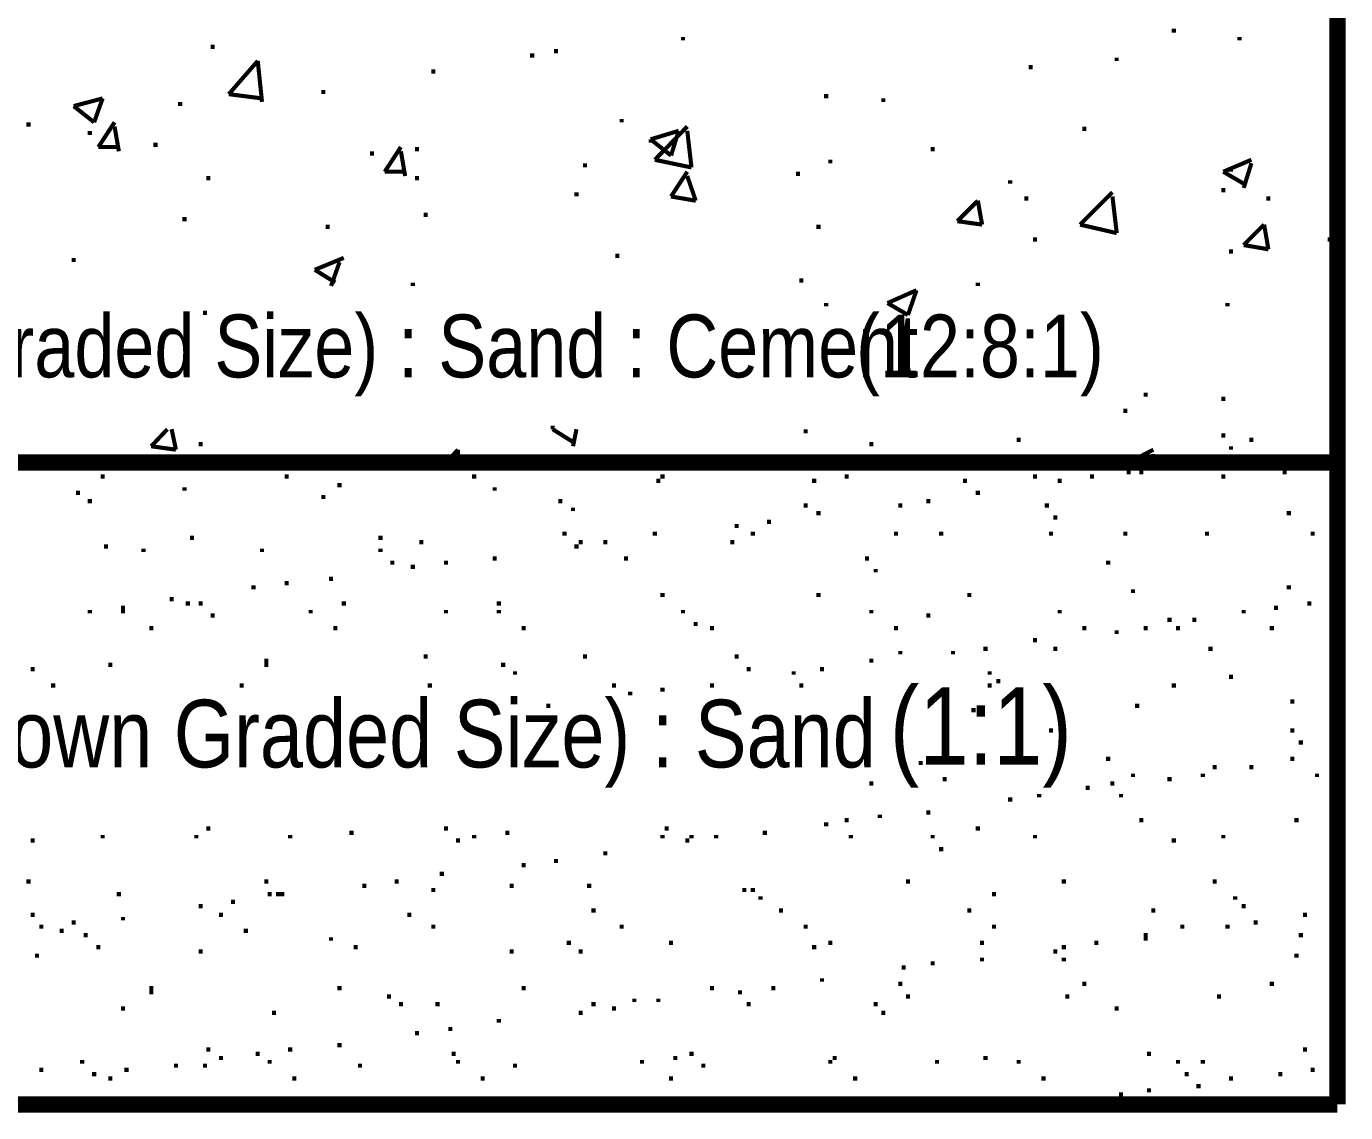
# Model space of a CAD drawing. Header units: millimetres. Extents: x 5 to 350, y 3 to 213.
# Drawn here: x 98.93 to 126.23, y 95.68 to 118.15 of the extents above; entities that cross this region are included whole.
import ezdxf

# ---------------------------------------------------------------- set-up
doc = ezdxf.new("R2010")
doc.units = ezdxf.units.MM
doc.layers.add('P', color=255, linetype='Continuous')
doc.layers.add('T', color=255, linetype='Continuous')
doc.styles.get("Standard").update_dxf_attribs({"font": 'arial.ttf'})

msp = doc.modelspace()

# ---------------------------------------------------------------- linework, layer by layer
at = {"layer": 'P'}
for points, const_width in [([(126.065, 95.85), (126.065, 120.403)], 0.339), ([(112.518, 117.863), (112.518, 117.934)], 0.085), ([(122.678, 118.022), (122.678, 118.11)], 0.085), ([(124.037, 117.863), (124.037, 117.934)], 0.085), ([(102.782, 117.687), (102.782, 117.775)], 0.085), ([(109.89, 117.598), (109.89, 117.687)], 0.085), ([(103.117, 116.752), (103.717, 117.44)], 0.085), ([(103.805, 116.593), (103.717, 117.44)], 0.085), ([(109.396, 117.51), (109.396, 117.598)], 0.085), ([(121.497, 117.44), (121.497, 117.51)], 0.085), ([(107.35, 117.175), (107.35, 117.263)], 0.085), ([(119.715, 117.263), (119.715, 117.352)], 0.085), ([(105.075, 116.752), (105.075, 116.84)], 0.085), ([(99.907, 116.505), (100.506, 116.664)], 0.085), ([(100.33, 116.17), (100.506, 116.664)], 0.085), ([(102.112, 116.505), (102.112, 116.593)], 0.085), ([(103.117, 116.752), (103.805, 116.664)], 0.085), ([(115.482, 116.664), (115.482, 116.752)], 0.085), ([(116.664, 116.593), (116.664, 116.664)], 0.085), ([(125.977, 116.664), (125.977, 116.752)], 0.085), ([(99.907, 116.505), (100.33, 116.17)], 0.085), ([(98.972, 116.082), (98.972, 116.17)], 0.085), ([(100.418, 115.658), (100.753, 116.17)], 0.085), ([(100.842, 115.57), (100.753, 116.082)], 0.085), ([(111.248, 116.17), (111.248, 116.24)], 0.085), ([(111.936, 115.394), (112.607, 116.082)], 0.085), ([(120.826, 115.993), (120.826, 116.082)], 0.085), ([(100.242, 115.905), (100.242, 115.993)], 0.085), ([(101.6, 115.658), (101.6, 115.746)], 0.085), ([(111.848, 115.817), (112.43, 115.993)], 0.085), ([(111.848, 115.817), (112.272, 115.482)], 0.085), ([(111.848, 115.746), (111.848, 115.817)], 0.085), ([(112.272, 115.482), (112.43, 115.993)], 0.085), ([(112.695, 115.235), (112.607, 115.993)], 0.085), ([(100.418, 115.658), (100.842, 115.658)], 0.085), ([(106.08, 115.482), (106.08, 115.57)], 0.085), ([(106.345, 115.147), (106.68, 115.658)], 0.085), ([(106.768, 115.058), (106.68, 115.57)], 0.085), ([(107.015, 115.57), (107.015, 115.658)], 0.085), ([(117.687, 115.57), (117.687, 115.658)], 0.085), ([(110.49, 115.235), (110.49, 115.323)], 0.085), ([(111.936, 115.394), (112.695, 115.235)], 0.085), ([(115.57, 115.323), (115.57, 115.394)], 0.085), ([(123.702, 115.147), (124.284, 115.394)], 0.085), ([(123.86, 115.147), (123.86, 115.235)], 0.085), ([(124.125, 114.812), (124.284, 115.323)], 0.085), ([(102.694, 114.97), (102.694, 115.058)], 0.085), ([(106.345, 115.147), (106.768, 115.147)], 0.085), ([(107.015, 114.97), (107.015, 115.058)], 0.085), ([(112.272, 114.635), (112.607, 115.147)], 0.085), ([(112.783, 114.547), (112.607, 115.058)], 0.085), ([(114.9, 115.058), (114.9, 115.147)], 0.085), ([(119.292, 114.9), (119.292, 114.97)], 0.085), ([(123.702, 115.147), (124.125, 114.9)], 0.085), ([(110.314, 114.635), (110.314, 114.723)], 0.085), ([(120.738, 114.053), (121.408, 114.723)], 0.085), ([(123.702, 114.723), (123.702, 114.812)], 0.085), ([(112.272, 114.635), (112.783, 114.547)], 0.085), ([(118.198, 114.124), (118.622, 114.547)], 0.085), ([(118.71, 114.053), (118.622, 114.547)], 0.085), ([(119.627, 114.547), (119.627, 114.635)], 0.085), ([(121.497, 113.877), (121.408, 114.635)], 0.085), ([(124.636, 114.547), (124.636, 114.635)], 0.085), ([(102.2, 114.124), (102.2, 114.212)], 0.085), ([(107.192, 114.212), (107.192, 114.3)], 0.085), ([(118.198, 114.124), (118.71, 114.053)], 0.085), ([(105.163, 113.965), (105.163, 114.053)], 0.085), ([(115.323, 113.965), (115.323, 114.053)], 0.085), ([(120.738, 114.053), (121.497, 113.877)], 0.085), ([(124.125, 113.63), (124.548, 114.053)], 0.085), ([(124.636, 113.542), (124.548, 114.053)], 0.085), ([(119.803, 113.7), (119.803, 113.788)], 0.085), ([(124.125, 113.63), (124.636, 113.542)], 0.085), ([(125.906, 113.7), (125.906, 113.788)], 0.085), ([(99.907, 113.277), (99.907, 113.365)], 0.085), ([(104.898, 113.118), (105.498, 113.365)], 0.085), ([(111.16, 113.365), (111.16, 113.453)], 0.085), ([(123.86, 113.453), (123.86, 113.542)], 0.085), ([(104.898, 113.118), (105.322, 112.854)], 0.085), ([(105.234, 112.783), (105.41, 113.277)], 0.085), ([(106.927, 112.783), (106.927, 112.854)], 0.085), ([(114.97, 112.854), (114.97, 112.942)], 0.085), ([(118.622, 112.783), (118.622, 112.854)], 0.085), ([(116.752, 112.43), (117.352, 112.695)], 0.085), ([(117.175, 112.183), (117.352, 112.695)], 0.085), ([(102.623, 112.183), (102.623, 112.272)], 0.085), ([(115.482, 112.36), (115.482, 112.43)], 0.085), ([(116.752, 112.43), (117.175, 112.183)], 0.085), ([(123.79, 112.36), (123.79, 112.43)], 0.085), ([(122.096, 110.49), (122.096, 110.578)], 0.085), ([(123.702, 110.402), (123.702, 110.49)], 0.085), ([(121.673, 110.155), (121.673, 110.243)], 0.085), ([(101.512, 109.467), (101.847, 109.82)], 0.085), ([(102.023, 109.396), (101.935, 109.82)], 0.085), ([(109.82, 109.82), (109.82, 109.89)], 0.085), ([(109.82, 109.82), (110.243, 109.555)], 0.085), ([(110.243, 109.467), (110.314, 109.82)], 0.085), ([(115.058, 109.732), (115.058, 109.82)], 0.085), ([(123.702, 109.643), (123.702, 109.732)], 0.085), ([(101.512, 109.467), (102.023, 109.396)], 0.085), ([(102.535, 109.467), (102.535, 109.555)], 0.085), ([(116.417, 109.467), (116.417, 109.555)], 0.085), ([(119.468, 109.555), (119.468, 109.643)], 0.085), ([(123.86, 109.396), (123.86, 109.467)], 0.085), ([(124.284, 109.555), (124.284, 109.643)], 0.085), ([(123.19, 109.132), (78.493, 109.132)], 0.339), ([(78.493, 109.132), (126.065, 109.132)], 0.339), ([(99.148, 109.132), (99.148, 109.22)], 0.085), ([(99.995, 109.132), (99.995, 109.22)], 0.085), ([(103.805, 109.132), (103.805, 109.22)], 0.085), ([(107.615, 109.132), (107.862, 109.396)], 0.085), ([(107.703, 109.132), (107.703, 109.22)], 0.085), ([(107.862, 109.132), (107.862, 109.396)], 0.085), ([(111.584, 109.132), (111.584, 109.22)], 0.085), ([(115.394, 109.132), (115.394, 109.22)], 0.085), ([(119.292, 109.132), (119.292, 109.22)], 0.085), ([(121.744, 109.132), (122.255, 109.396)], 0.085), ([(122.255, 109.132), (122.255, 109.308)], 0.085), ([(123.19, 109.132), (123.19, 109.22)], 0.085), ([(123.702, 109.132), (123.702, 109.22)], 0.085), ([(121.744, 108.885), (121.744, 108.973)], 0.085), ([(122.008, 108.885), (122.008, 108.973)], 0.085), ([(123.948, 109.044), (123.948, 109.132)], 0.085), ([(124.972, 108.885), (124.972, 108.973)], 0.085), ([(100.506, 108.797), (100.506, 108.885)], 0.085), ([(104.316, 108.797), (104.316, 108.885)], 0.085), ([(105.41, 108.62), (105.41, 108.708)], 0.085), ([(108.197, 108.797), (108.197, 108.885)], 0.085), ([(112.007, 108.708), (112.007, 108.797)], 0.085), ([(112.095, 108.797), (112.095, 108.885)], 0.085), ([(115.235, 108.708), (115.235, 108.797)], 0.085), ([(115.905, 108.797), (115.905, 108.885)], 0.085), ([(118.357, 108.708), (118.357, 108.797)], 0.085), ([(119.803, 108.797), (119.803, 108.885)], 0.085), ([(120.315, 108.708), (120.315, 108.797)], 0.085), ([(120.985, 108.797), (120.985, 108.885)], 0.085), ([(123.702, 108.797), (123.702, 108.885)], 0.085), ([(99.995, 108.462), (99.995, 108.55)], 0.085), ([(100.242, 108.285), (100.242, 108.373)], 0.085), ([(102.2, 108.55), (102.2, 108.62)], 0.085), ([(105.075, 108.373), (105.075, 108.462)], 0.085), ([(108.62, 108.55), (108.62, 108.62)], 0.085), ([(109.978, 108.285), (109.978, 108.373)], 0.085), ([(117.598, 108.285), (117.598, 108.373)], 0.085), ([(118.622, 108.462), (118.622, 108.55)], 0.085), ([(110.243, 108.126), (110.243, 108.197)], 0.085), ([(115.058, 108.197), (115.058, 108.285)], 0.085), ([(115.323, 108.038), (115.323, 108.126)], 0.085), ([(117.016, 108.197), (117.016, 108.285)], 0.085), ([(120.05, 108.197), (120.05, 108.285)], 0.085), ([(125.06, 108.038), (125.06, 108.126)], 0.085), ([(113.63, 107.774), (113.63, 107.862)], 0.085), ([(114.3, 107.862), (114.3, 107.95)], 0.085), ([(120.227, 107.95), (120.227, 108.038)], 0.085), ([(102.358, 107.527), (102.358, 107.615)], 0.085), ([(106.257, 107.527), (106.257, 107.615)], 0.085), ([(110.067, 107.615), (110.067, 107.703)], 0.085), ([(111.936, 107.615), (111.936, 107.703)], 0.085), ([(113.965, 107.615), (113.965, 107.703)], 0.085), ([(116.928, 107.615), (116.928, 107.703)], 0.085), ([(117.863, 107.615), (117.863, 107.703)], 0.085), ([(120.138, 107.615), (120.138, 107.703)], 0.085), ([(121.673, 107.615), (121.673, 107.703)], 0.085), ([(123.366, 107.615), (123.366, 107.703)], 0.085), ([(125.554, 107.615), (125.554, 107.703)], 0.085), ([(100.577, 107.35), (100.577, 107.438)], 0.085), ([(101.353, 107.28), (101.353, 107.35)], 0.085), ([(103.805, 107.28), (103.805, 107.35)], 0.085), ([(106.257, 107.28), (106.257, 107.35)], 0.085), ([(107.103, 107.438), (107.103, 107.527)], 0.085), ([(110.314, 107.35), (110.314, 107.438)], 0.085), ([(110.402, 107.438), (110.402, 107.527)], 0.085), ([(110.913, 107.438), (110.913, 107.527)], 0.085), ([(113.542, 107.438), (113.542, 107.527)], 0.085), ([(106.504, 107.015), (106.504, 107.103)], 0.085), ([(106.927, 106.927), (106.927, 107.015)], 0.085), ([(107.615, 107.015), (107.615, 107.103)], 0.085), ([(108.62, 107.103), (108.62, 107.192)], 0.085), ([(111.337, 107.103), (111.337, 107.192)], 0.085), ([(116.328, 107.103), (116.328, 107.192)], 0.085), ([(121.32, 107.015), (121.32, 107.103)], 0.085), ([(105.234, 106.68), (105.234, 106.768)], 0.085), ([(116.505, 106.856), (116.505, 106.927)], 0.085), ([(103.628, 106.504), (103.628, 106.592)], 0.085), ([(104.316, 106.592), (104.316, 106.68)], 0.085), ([(121.832, 106.433), (121.832, 106.504)], 0.085), ([(125.06, 106.504), (125.06, 106.592)], 0.085), ([(101.935, 106.257), (101.935, 106.345)], 0.085), ([(102.27, 106.168), (102.27, 106.257)], 0.085), ([(102.535, 106.168), (102.535, 106.257)], 0.085), ([(105.498, 106.168), (105.498, 106.257)], 0.085), ([(108.708, 106.168), (108.708, 106.257)], 0.085), ([(112.095, 106.345), (112.095, 106.433)], 0.085), ([(115.323, 106.345), (115.323, 106.433)], 0.085), ([(118.445, 106.345), (118.445, 106.433)], 0.085), ([(125.483, 106.168), (125.483, 106.257)], 0.085), ([(100.242, 106.01), (100.242, 106.08)], 0.085), ([(100.93, 106.08), (100.93, 106.168)], 0.085), ([(100.93, 106.01), (100.93, 106.08)], 0.085), ([(102.782, 105.922), (102.782, 106.01)], 0.085), ([(104.81, 106.01), (104.81, 106.08)], 0.085), ([(107.615, 106.01), (107.615, 106.08)], 0.085), ([(108.708, 106.01), (108.708, 106.08)], 0.085), ([(112.518, 106.01), (112.518, 106.08)], 0.085), ([(112.518, 106.01), (112.518, 106.08)], 0.085), ([(116.417, 106.01), (116.417, 106.08)], 0.085), ([(117.598, 105.922), (117.598, 106.01)], 0.085), ([(120.315, 106.01), (120.315, 106.08)], 0.085), ([(122.59, 105.833), (122.59, 105.922)], 0.085), ([(123.102, 105.833), (123.102, 105.922)], 0.085), ([(124.125, 106.01), (124.125, 106.08)], 0.085), ([(124.795, 106.08), (124.795, 106.168)], 0.085), ([(101.512, 105.657), (101.512, 105.745)], 0.085), ([(105.322, 105.657), (105.322, 105.745)], 0.085), ([(109.22, 105.657), (109.22, 105.745)], 0.085), ([(112.783, 105.745), (112.783, 105.833)], 0.085), ([(113.118, 105.657), (113.118, 105.745)], 0.085), ([(116.928, 105.657), (116.928, 105.745)], 0.085), ([(120.826, 105.657), (120.826, 105.745)], 0.085), ([(121.497, 105.586), (121.497, 105.657)], 0.085), ([(122.096, 105.657), (122.096, 105.745)], 0.085), ([(122.767, 105.657), (122.767, 105.745)], 0.085), ([(124.707, 105.657), (124.707, 105.745)], 0.085), ([(119.803, 105.41), (119.803, 105.498)], 0.085), ([(107.192, 105.075), (107.192, 105.163)], 0.085), ([(110.49, 105.075), (110.49, 105.163)], 0.085), ([(113.63, 105.075), (113.63, 105.163)], 0.085), ([(117.016, 105.163), (117.016, 105.234)], 0.085), ([(118.11, 105.163), (118.11, 105.234)], 0.085), ([(118.78, 105.234), (118.78, 105.322)], 0.085), ([(120.227, 105.234), (120.227, 105.322)], 0.085), ([(123.437, 105.234), (123.437, 105.322)], 0.085), ([(99.06, 104.81), (99.06, 104.898)], 0.085), ([(100.665, 104.898), (100.665, 104.987)], 0.085), ([(103.893, 104.987), (103.893, 105.075)], 0.085), ([(103.893, 104.898), (103.893, 104.987)], 0.085), ([(108.797, 104.898), (108.797, 104.987)], 0.085), ([(113.877, 104.81), (113.877, 104.898)], 0.085), ([(115.394, 104.81), (115.394, 104.898)], 0.085), ([(116.417, 104.987), (116.417, 105.075)], 0.085), ([(99.483, 104.475), (99.483, 104.563)], 0.085), ([(103.382, 104.475), (103.382, 104.563)], 0.085), ([(107.28, 104.475), (107.28, 104.563)], 0.085), ([(109.044, 104.74), (109.044, 104.81)], 0.085), ([(111.09, 104.475), (111.09, 104.563)], 0.085), ([(113.118, 104.475), (113.118, 104.563)], 0.085), ([(114.812, 104.74), (114.812, 104.81)], 0.085), ([(114.97, 104.475), (114.97, 104.563)], 0.085), ([(118.868, 104.74), (118.868, 104.81)], 0.085), ([(118.868, 104.475), (118.868, 104.563)], 0.085), ([(119.045, 104.563), (119.045, 104.652)], 0.085), ([(122.678, 104.475), (122.678, 104.563)], 0.085), ([(123.86, 104.652), (123.86, 104.74)], 0.085), ([(111.425, 104.316), (111.425, 104.387)], 0.085), ([(112.095, 104.387), (112.095, 104.475)], 0.085), ([(109.732, 104.052), (109.732, 104.14)], 0.085), ([(118.533, 103.964), (118.533, 104.052)], 0.085), ([(121.92, 104.052), (121.92, 104.14)], 0.085), ([(125.13, 104.14), (125.13, 104.228)], 0.085), ([(120.138, 103.54), (120.138, 103.628)], 0.085), ([(125.13, 103.54), (125.13, 103.628)], 0.085), ([(125.307, 103.293), (125.307, 103.382)], 0.085), ([(117.44, 102.87), (117.44, 102.958)], 0.085), ([(120.315, 102.87), (120.315, 102.958)], 0.085), ([(121.32, 102.958), (121.32, 103.046)], 0.085), ([(125.13, 102.958), (125.13, 103.046)], 0.085), ([(125.977, 102.958), (125.977, 103.046)], 0.085), ([(117.087, 102.782), (117.087, 102.87)], 0.085), ([(121.832, 102.623), (121.832, 102.694)], 0.085), ([(123.278, 102.623), (123.278, 102.694)], 0.085), ([(123.525, 102.782), (123.525, 102.87)], 0.085), ([(124.284, 102.782), (124.284, 102.87)], 0.085), ([(125.642, 102.623), (125.642, 102.694)], 0.085), ([(116.417, 102.447), (116.417, 102.535)], 0.085), ([(117.934, 102.535), (117.934, 102.623)], 0.085), ([(120.897, 102.358), (120.897, 102.447)], 0.085), ([(121.408, 102.447), (121.408, 102.535)], 0.085), ([(122.59, 102.535), (122.59, 102.623)], 0.085), ([(119.292, 102.112), (119.292, 102.2)], 0.085), ([(119.892, 102.2), (119.892, 102.27)], 0.085), ([(121.585, 102.2), (121.585, 102.27)], 0.085), ([(116.593, 101.776), (116.593, 101.847)], 0.085), ([(117.598, 101.847), (117.598, 101.935)], 0.085), ([(102.694, 101.512), (102.694, 101.6)], 0.085), ([(107.615, 101.512), (107.615, 101.6)], 0.085), ([(112.183, 101.512), (112.183, 101.6)], 0.085), ([(115.482, 101.6), (115.482, 101.688)], 0.085), ([(115.905, 101.688), (115.905, 101.776)], 0.085), ([(118.622, 101.512), (118.622, 101.6)], 0.085), ([(122.008, 101.688), (122.008, 101.776)], 0.085), ([(125.218, 101.688), (125.218, 101.776)], 0.085), ([(99.06, 101.265), (99.06, 101.353)], 0.085), ([(100.506, 101.353), (100.506, 101.424)], 0.085), ([(102.447, 101.353), (102.447, 101.424)], 0.085), ([(104.387, 101.353), (104.387, 101.424)], 0.085), ([(105.657, 101.424), (105.657, 101.512)], 0.085), ([(107.862, 101.265), (107.862, 101.353)], 0.085), ([(108.197, 101.353), (108.197, 101.424)], 0.085), ([(108.885, 101.424), (108.885, 101.512)], 0.085), ([(112.095, 101.353), (112.095, 101.424)], 0.085), ([(112.607, 101.265), (112.607, 101.353)], 0.085), ([(112.695, 101.353), (112.695, 101.424)], 0.085), ([(113.206, 101.353), (113.206, 101.424)], 0.085), ([(114.212, 101.424), (114.212, 101.512)], 0.085), ([(115.993, 101.353), (115.993, 101.424)], 0.085), ([(117.687, 101.353), (117.687, 101.424)], 0.085), ([(119.803, 101.353), (119.803, 101.424)], 0.085), ([(122.678, 101.265), (122.678, 101.353)], 0.085), ([(123.702, 101.353), (123.702, 101.424)], 0.085), ([(110.913, 101), (110.913, 101.088)], 0.085), ([(117.863, 101.088), (117.863, 101.177)], 0.085), ([(109.22, 100.753), (109.22, 100.842)], 0.085), ([(109.89, 100.842), (109.89, 100.93)], 0.085), ([(98.972, 100.418), (98.972, 100.506)], 0.085), ([(103.893, 100.418), (103.893, 100.506)], 0.085), ([(106.592, 100.418), (106.592, 100.506)], 0.085), ([(107.527, 100.577), (107.527, 100.665)], 0.085), ([(117.175, 100.418), (117.175, 100.506)], 0.085), ([(120.403, 100.418), (120.403, 100.506)], 0.085), ([(123.525, 100.418), (123.525, 100.506)], 0.085), ([(100.842, 100.154), (100.842, 100.242)], 0.085), ([(103.964, 100.154), (103.964, 100.242)], 0.085), ([(104.14, 100.154), (104.14, 100.242)], 0.085), ([(104.228, 100.154), (104.228, 100.242)], 0.085), ([(105.922, 100.33), (105.922, 100.418)], 0.085), ([(107.35, 100.242), (107.35, 100.33)], 0.085), ([(108.973, 100.33), (108.973, 100.418)], 0.085), ([(110.578, 100.33), (110.578, 100.418)], 0.085), ([(113.788, 100.242), (113.788, 100.33)], 0.085), ([(113.965, 100.242), (113.965, 100.33)], 0.085), ([(118.957, 100.154), (118.957, 100.242)], 0.085), ([(102.535, 99.907), (102.535, 99.995)], 0.085), ([(103.205, 99.995), (103.205, 100.083)], 0.085), ([(110.666, 99.818), (110.666, 99.907)], 0.085), ([(114.124, 100.083), (114.124, 100.154)], 0.085), ([(114.547, 99.818), (114.547, 99.907)], 0.085), ([(118.445, 99.818), (118.445, 99.907)], 0.085), ([(122.255, 99.818), (122.255, 99.907)], 0.085), ([(123.948, 100.083), (123.948, 100.154)], 0.085), ([(124.125, 99.907), (124.125, 99.995)], 0.085), ([(99.06, 99.73), (99.06, 99.818)], 0.085), ([(99.907, 99.572), (99.907, 99.66)], 0.085), ([(100.93, 99.66), (100.93, 99.73)], 0.085), ([(102.958, 99.73), (102.958, 99.818)], 0.085), ([(106.856, 99.73), (106.856, 99.818)], 0.085), ([(124.372, 99.572), (124.372, 99.66)], 0.085), ([(125.395, 99.73), (125.395, 99.818)], 0.085), ([(99.236, 99.483), (99.236, 99.572)], 0.085), ([(99.66, 99.395), (99.66, 99.483)], 0.085), ([(100.154, 99.307), (100.154, 99.395)], 0.085), ([(103.47, 99.395), (103.47, 99.483)], 0.085), ([(107.35, 99.483), (107.35, 99.572)], 0.085), ([(111.248, 99.483), (111.248, 99.572)], 0.085), ([(115.058, 99.483), (115.058, 99.572)], 0.085), ([(118.957, 99.483), (118.957, 99.572)], 0.085), ([(122.096, 99.307), (122.096, 99.395)], 0.085), ([(122.855, 99.483), (122.855, 99.572)], 0.085), ([(123.79, 99.483), (123.79, 99.572)], 0.085), ([(125.307, 99.307), (125.307, 99.395)], 0.085), ([(100.418, 99.06), (100.418, 99.148)], 0.085), ([(105.234, 99.236), (105.234, 99.307)], 0.085), ([(105.745, 99.06), (105.745, 99.148)], 0.085), ([(110.155, 99.148), (110.155, 99.236)], 0.085), ([(112.272, 99.148), (112.272, 99.236)], 0.085), ([(115.235, 99.06), (115.235, 99.148)], 0.085), ([(115.57, 99.148), (115.57, 99.236)], 0.085), ([(118.71, 99.148), (118.71, 99.236)], 0.085), ([(120.403, 99.06), (120.403, 99.148)], 0.085), ([(121.073, 99.148), (121.073, 99.236)], 0.085), ([(122.096, 99.236), (122.096, 99.307)], 0.085), ([(99.148, 98.884), (99.148, 98.972)], 0.085), ([(102.535, 98.972), (102.535, 99.06)], 0.085), ([(108.973, 98.972), (108.973, 99.06)], 0.085), ([(110.402, 98.972), (110.402, 99.06)], 0.085), ([(117.687, 98.725), (117.687, 98.813)], 0.085), ([(118.71, 98.813), (118.71, 98.884)], 0.085), ([(120.227, 98.972), (120.227, 99.06)], 0.085), ([(120.403, 98.813), (120.403, 98.884)], 0.085), ([(125.218, 98.884), (125.218, 98.972)], 0.085), ([(117.087, 98.637), (117.087, 98.725)], 0.085), ([(101.512, 98.213), (101.512, 98.302)], 0.085), ([(105.41, 98.213), (105.41, 98.302)], 0.085), ([(109.22, 98.213), (109.22, 98.302)], 0.085), ([(113.118, 98.213), (113.118, 98.302)], 0.085), ([(114.388, 98.213), (114.388, 98.302)], 0.085), ([(115.394, 98.39), (115.394, 98.46)], 0.085), ([(117.016, 98.302), (117.016, 98.39)], 0.085), ([(120.826, 98.302), (120.826, 98.39)], 0.085), ([(124.707, 98.302), (124.707, 98.39)], 0.085), ([(101.512, 98.125), (101.512, 98.213)], 0.085), ([(106.433, 98.037), (106.433, 98.125)], 0.085), ([(111.513, 97.966), (111.513, 98.037)], 0.085), ([(112.007, 97.966), (112.007, 98.037)], 0.085), ([(113.7, 98.125), (113.7, 98.213)], 0.085), ([(117.175, 98.037), (117.175, 98.125)], 0.085), ([(120.474, 98.037), (120.474, 98.125)], 0.085), ([(123.613, 98.037), (123.613, 98.125)], 0.085), ([(100.93, 97.79), (100.93, 97.878)], 0.085), ([(104.052, 97.702), (104.052, 97.79)], 0.085), ([(106.68, 97.878), (106.68, 97.966)], 0.085), ([(107.438, 97.878), (107.438, 97.966)], 0.085), ([(110.402, 97.702), (110.402, 97.79)], 0.085), ([(110.666, 97.878), (110.666, 97.966)], 0.085), ([(111.09, 97.79), (111.09, 97.878)], 0.085), ([(113.877, 97.878), (113.877, 97.966)], 0.085), ([(116.505, 97.878), (116.505, 97.966)], 0.085), ([(116.664, 97.702), (116.664, 97.79)], 0.085), ([(121.497, 97.79), (121.497, 97.878)], 0.085), ([(107.703, 97.367), (107.703, 97.455)], 0.085), ([(108.708, 97.543), (108.708, 97.614)], 0.085), ([(107.015, 97.278), (107.015, 97.367)], 0.085), ([(102.694, 96.943), (102.694, 97.032)], 0.085), ([(103.717, 96.855), (103.717, 96.943)], 0.085), ([(104.387, 96.943), (104.387, 97.032)], 0.085), ([(105.41, 97.032), (105.41, 97.12)], 0.085), ([(107.774, 96.855), (107.774, 96.943)], 0.085), ([(112.695, 96.855), (112.695, 96.943)], 0.085), ([(122.167, 96.855), (122.167, 96.943)], 0.085), ([(125.395, 96.943), (125.395, 97.032)], 0.085), ([(100.083, 96.696), (100.083, 96.767)], 0.085), ([(102.023, 96.608), (102.023, 96.696)], 0.085), ([(102.623, 96.608), (102.623, 96.696)], 0.085), ([(102.958, 96.767), (102.958, 96.855)], 0.085), ([(103.964, 96.696), (103.964, 96.767)], 0.085), ([(105.833, 96.608), (105.833, 96.696)], 0.085), ([(107.862, 96.696), (107.862, 96.767)], 0.085), ([(109.044, 96.608), (109.044, 96.696)], 0.085), ([(111.672, 96.696), (111.672, 96.767)], 0.085), ([(112.36, 96.767), (112.36, 96.855)], 0.085), ([(112.942, 96.608), (112.942, 96.696)], 0.085), ([(115.57, 96.696), (115.57, 96.767)], 0.085), ([(115.658, 96.767), (115.658, 96.855)], 0.085), ([(117.775, 96.696), (117.775, 96.767)], 0.085), ([(118.78, 96.767), (118.78, 96.855)], 0.085), ([(119.468, 96.696), (119.468, 96.767)], 0.085), ([(122.767, 96.696), (122.767, 96.767)], 0.085), ([(123.278, 96.696), (123.278, 96.767)], 0.085), ([(99.236, 96.52), (99.236, 96.608)], 0.085), ([(100.33, 96.432), (100.33, 96.52)], 0.085), ([(100.665, 96.344), (100.665, 96.432)], 0.085), ([(101, 96.52), (101, 96.608)], 0.085), ([(104.475, 96.344), (104.475, 96.432)], 0.085), ([(108.373, 96.344), (108.373, 96.432)], 0.085), ([(112.272, 96.344), (112.272, 96.432)], 0.085), ([(116.082, 96.344), (116.082, 96.432)], 0.085), ([(119.98, 96.344), (119.98, 96.432)], 0.085), ([(122.943, 96.432), (122.943, 96.52)], 0.085), ([(123.86, 96.344), (123.86, 96.432)], 0.085), ([(124.883, 96.432), (124.883, 96.52)], 0.085), ([(125.554, 96.52), (125.554, 96.608)], 0.085), ([(121.585, 96.008), (121.585, 96.097)], 0.085), ([(122.167, 96.097), (122.167, 96.185)], 0.085), ([(123.19, 96.185), (123.19, 96.273)], 0.085), ([(78.493, 95.85), (126.065, 95.85)], 0.339), ([(98.972, 95.92), (98.972, 96.008)], 0.085)]:
    msp.add_lwpolyline(points, dxfattribs=dict(at, const_width=const_width))

# ---------------------------------------------------------------- texts
at = {"layer": 'T', "attachment_point": 7}
for s, insert, char_height in [('{\\fArial Narrow|b0|i0|c0|p18;Aggregate(38mm Down Graded Size) : Sand : Cement}', (81.3, 110.5), 1.3), ('{\\fArial Narrow|b0|i0|c0|p18;(12:8:1)}', (116.1, 110.5), 1.3), ('{\\fArial Narrow|b0|i0|c0|p18;(1:1)}', (116.8, 102.4), 1.6), ('{\\fArial Narrow|b0|i0|c0|p18;Aggregate(50mm Down Graded Size) : Sand}', (84.6, 102.4), 1.4)]:
    msp.add_mtext(s, dxfattribs=dict(at, insert=insert, char_height=char_height))

doc.saveas('drawing.dxf')
